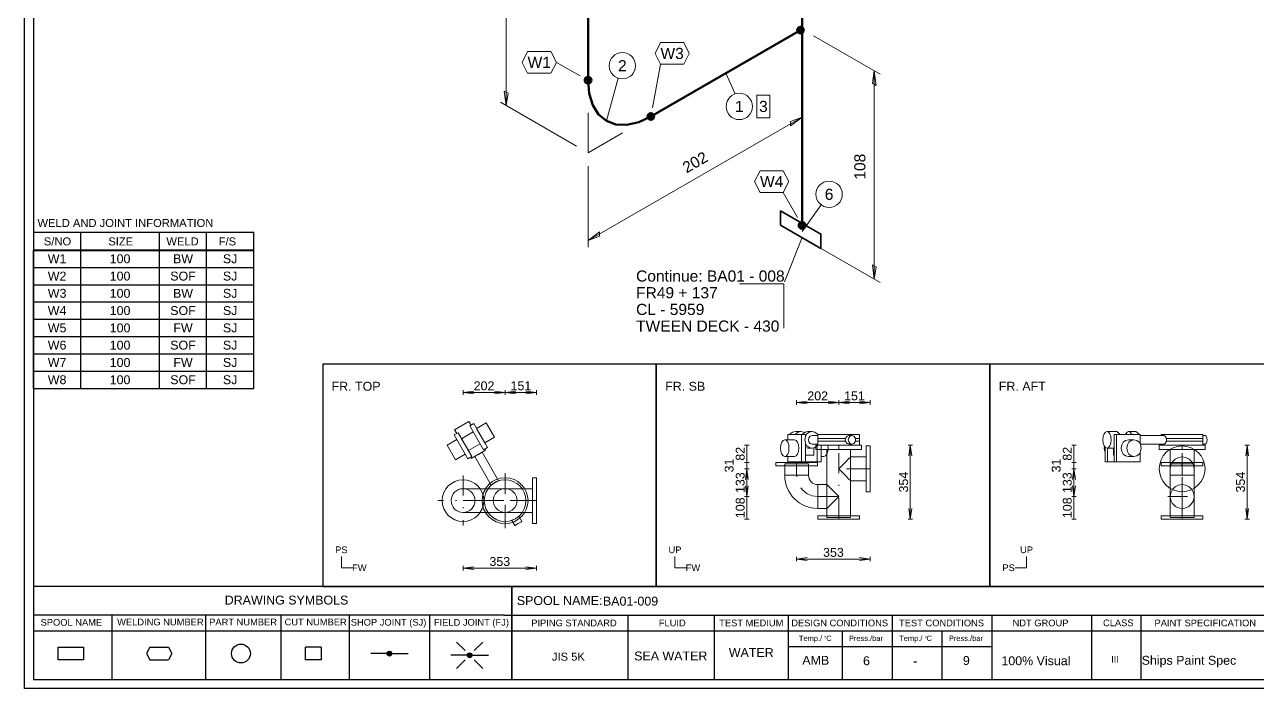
# Model space of a CAD drawing. Header units: millimetres. Extents: x 0 to 420, y 0 to 297.
# Drawn here: x 0 to 277.1, y 0 to 149.2 of the extents above; entities that cross this region are included whole.
import ezdxf
from ezdxf.enums import TextEntityAlignment as Align

# ---------------------------------------------------------------- set-up
doc = ezdxf.new("R2010")
doc.units = ezdxf.units.MM
doc.linetypes.add('DOTTED_DASHED5', pattern=[9.99996, 4.444427, -2.666656, 0.222221, -2.666656])
doc.linetypes.add('DOTTED_DASHED6', pattern=[10, 4.444444, -2.666667, 0.222222, -2.666667])
for name, color, linetype in [('FramesFromTables', 40, 'Continuous'), ('I_Coordinates', 11, 'Continuous'), ('I_CutNumbers', 10, 'Continuous'), ('I_Dimensions', 4, 'Continuous'), ('I_OtherComponents', 2, 'Continuous'), ('I_PartNumbers', 9, 'Continuous'), ('I_Pipes', 1, 'Continuous'), ('I_Tags', 8, 'Continuous'), ('SymbolsOnDrawingSheet', 1, 'Continuous'), ('TextFromTables', 2, 'Continuous'), ('TextFromTextBoxes', 2, 'Continuous')]:
    doc.layers.add(name, color=color, linetype=linetype)
doc.styles.add('Cadmatic Default Text', font='arial.ttf')

# ---------------------------------------------------------------- blocks, each defined once
blk = doc.blocks.new('BA01727710876_BOM_4')
at = {"layer": 'FramesFromTables', "linetype": 'ByBlock', "lineweight": -3}
for p, q in [((2, 98.5), (51.5, 98.5)), ((2, 67.43), (2, 98.5)), ((2, 67.43), (2, 98.5)), ((12.6, 67.43), (12.6, 98.5)), ((12.6, 67.43), (12.6, 98.5)), ((30.3, 67.43), (30.3, 98.5)), ((30.3, 67.43), (30.3, 98.5)), ((40.9, 67.43), (40.9, 98.5)), ((40.9, 67.43), (40.9, 98.5)), ((51.5, 67.43), (51.5, 98.5)), ((2, 94.62), (51.5, 94.62)), ((2, 90.73), (51.5, 90.73)), ((2, 86.85), (51.5, 86.85)), ((2, 82.96), (51.5, 82.96)), ((2, 79.08), (51.5, 79.08)), ((2, 75.19), (51.5, 75.19)), ((2, 71.31), (51.5, 71.31))]:
    blk.add_line(p, q, dxfattribs=at)
at = {"layer": 'FramesFromTables', "linetype": 'ByBlock', "lineweight": -3, "flags": 128}
blk.add_lwpolyline([(2, 67.43), (51.5, 67.43), (51.5, 98.5)], dxfattribs=at)
at = {"layer": 'TextFromTables', "linetype": 'ByBlock', "lineweight": 25, "style": 'Cadmatic Default Text'}
for s, p in [('W1', (7.3, 96.56)), ('100', (21.45, 96.56)), ('BW', (35.6, 96.56)), ('SJ', (46.2, 96.56)), ('W2', (7.3, 92.67)), ('100', (21.45, 92.67)), ('SOF', (35.6, 92.67)), ('SJ', (46.2, 92.67)), ('W3', (7.3, 88.79)), ('100', (21.45, 88.79)), ('BW', (35.6, 88.79)), ('SJ', (46.2, 88.79)), ('100', (21.45, 84.91)), ('SOF', (35.6, 84.91)), ('SJ', (46.2, 84.91)), ('W4', (7.3, 84.91)), ('W5', (7.3, 81.02)), ('100', (21.45, 81.02)), ('FW', (35.6, 81.02)), ('SJ', (46.2, 81.02)), ('W6', (7.3, 77.14)), ('100', (21.45, 77.14)), ('SOF', (35.6, 77.14)), ('SJ', (46.2, 77.14)), ('W7', (7.3, 73.25)), ('100', (21.45, 73.25)), ('FW', (35.6, 73.25)), ('SJ', (46.2, 73.25)), ('W8', (7.3, 69.37)), ('100', (21.45, 69.37)), ('SOF', (35.6, 69.37)), ('SJ', (46.2, 69.37))]:
    blk.add_text(s, height=2, dxfattribs=at).set_placement(p, align=Align.MIDDLE_CENTER)
at = {"layer": 'TextFromTextBoxes', "linetype": 'ByBlock', "lineweight": -3, "style": 'Cadmatic Default Text'}
blk.add_text('BA01-009', height=2, dxfattribs=at).set_placement((130, 19.6), align=Align.MIDDLE_LEFT)
for s, p in [('WATER', (163.35, 8.05)), ('SEA WATER', (145.25, 7.28)), ('AMB', (177.85, 6.3)), ('6', (189.25, 6.2)), ('-', (200.2, 6.15)), ('9', (211.7, 6.25)), ('100% Visual', (227.35, 6.2)), ('Ships Paint Spec', (261.75, 6.3))]:
    blk.add_text(s, height=2, dxfattribs=at).set_placement(p, align=Align.MIDDLE_CENTER)
blk = doc.blocks.new('SEDS_SPOOL_FORMAT_Gol_8')
at = {"layer": 'SymbolsOnDrawingSheet', "linetype": 'ByBlock', "lineweight": -3, "flags": 128}
for points in [[(0, 297), (420, 297), (420, 0), (0, 0), (0, 297)], [(2, 295.01), (2, 2)], [(2, 102.57), (51.49, 102.57)], [(12.6, 98.45), (12.6, 102.57)], [(30.28, 98.45), (30.28, 102.57)], [(40.88, 98.45), (40.88, 102.57)], [(51.49, 98.45), (51.49, 102.57)], [(2, 98.5), (51.5, 98.5)], [(2, 98.5), (51.5, 98.5)], [(51.49, 98.47), (2, 98.47)], [(2, 98.45), (51.49, 98.45)], [(2, 22.93), (107.74, 22.93)], [(107.74, 22.93), (292.02, 22.93)], [(109.52, 22.93), (109.52, 2)], [(109.52, 2), (109.52, 22.93)], [(107.74, 16.45), (2, 16.45)], [(19.62, 16.45), (19.62, 2)], [(40.69, 16.45), (40.69, 2)], [(57.56, 16.45), (57.56, 2)], [(72.95, 16.45), (72.95, 2)], [(91.02, 16.45), (91.02, 2)], [(107.74, 16.45), (292.02, 16.45)], [(135.58, 16.45), (135.58, 2)], [(155.03, 16.45), (155.03, 2)], [(171.67, 16.45), (171.67, 2)], [(195.02, 16.45), (195.02, 2)], [(217.4, 16.45), (217.4, 2)], [(239.85, 16.45), (239.85, 2)], [(250.91, 16.34), (250.91, 2)], [(2, 12.91), (292.02, 12.91)], [(183.82, 12.91), (183.82, 2)], [(206.21, 12.91), (206.21, 2)], [(13.2, 6.41), (7.55, 6.41), (7.55, 9.23), (13.2, 9.23)], [(13.2, 9.23), (13.2, 6.41)], [(28.12, 9.23), (27.42, 7.82)], [(28.12, 9.23), (32.36, 9.23)], [(32.36, 9.23), (33.07, 7.82)], [(66.68, 9.23), (66.68, 6.41), (63.15, 6.41), (63.15, 9.23)], [(66.68, 9.23), (63.15, 9.23)], [(81.49, 7.78), (82.04, 8.32)], [(81.51, 7.9), (81.93, 8.32)], [(81.52, 7.7), (82.14, 8.32)], [(99, 8.47), (97.06, 10.41)], [(101.09, 8.47), (103.03, 10.41)], [(171.67, 9.37), (217.4, 9.37)], [(171.67, 9.37), (217.4, 9.37)], [(27.42, 7.82), (28.12, 6.41)], [(28.12, 6.41), (32.36, 6.41)], [(33.07, 7.82), (32.36, 6.41)], [(81.48, 7.82), (77.79, 7.82)], [(81.55, 7.62), (82.22, 8.29)], [(81.56, 8.06), (81.76, 8.26)], [(81.57, 7.54), (82.28, 8.25)], [(81.62, 7.48), (82.34, 8.2)], [(81.68, 7.44), (82.4, 8.16)], [(81.74, 7.39), (82.45, 8.1)], [(81.8, 7.35), (82.48, 8.02)], [(81.88, 7.32), (82.5, 7.94)], [(81.98, 7.32), (82.53, 7.86)], [(82.09, 7.32), (82.52, 7.75)], [(82.24, 7.36), (82.47, 7.59)], [(82.54, 7.82), (86.24, 7.82)], [(99.51, 7.42), (95.82, 7.42)], [(99, 6.38), (97.06, 4.44)], [(99.53, 7.47), (99.99, 7.93)], [(99.53, 7.37), (100.1, 7.93)], [(99.56, 7.29), (100.2, 7.93)], [(99.58, 7.62), (99.88, 7.93)], [(99.58, 7.21), (100.27, 7.89)], [(99.61, 7.13), (100.33, 7.84)], [(99.67, 7.08), (100.39, 7.8)], [(99.73, 7.03), (100.45, 7.75)], [(99.79, 6.99), (100.49, 7.69)], [(99.85, 6.94), (100.52, 7.61)], [(99.94, 6.92), (100.54, 7.53)], [(100.04, 6.92), (100.57, 7.45)], [(100.15, 6.92), (100.54, 7.31)], [(100.38, 7.04), (100.49, 7.15)], [(100.57, 7.42), (104.27, 7.42)], [(101.09, 6.38), (103.03, 4.44)], [(2, 2), (418.01, 2)]]:
    blk.add_lwpolyline(points, dxfattribs=at)
at = {"layer": 'SymbolsOnDrawingSheet', "linetype": 'ByBlock', "lineweight": -3}
for centre, radius in [((48.63, 7.82), 2.12), ((82.01, 7.82), 0.53), ((100.04, 7.42), 0.53)]:
    blk.add_circle(centre, radius, dxfattribs=at)
at = {"layer": 'SymbolsOnDrawingSheet', "linetype": 'ByBlock', "lineweight": -3, "style": 'Cadmatic Default Text'}
for s, p in [('WELD AND JOINT INFORMATION', (2.89, 105.5)), ('S/NO', (4.31, 101.36)), ('SIZE', (18.81, 101.36)), ('WELD', (31.86, 101.36)), ('F/S', (43.63, 101.36))]:
    blk.add_text(s, height=1.8, dxfattribs=at).set_placement(p, align=Align.TOP_LEFT)
for s, height, p in [('DRAWING SYMBOLS', 2, (44.98, 18.84)), ('Temp./  C   ', 1.2, (174.06, 10.65)), ('0', 0.53, (179.71, 11.25)), ('Press./bar', 1.2, (185.31, 10.65)), ('Temp./  C   ', 1.2, (196.61, 10.65)), ('0', 0.53, (202.37, 11.25)), ('Press./bar', 1.2, (207.78, 10.65))]:
    blk.add_text(s, height=height, dxfattribs=at).set_placement(p)
for s, height, p in [('SPOOL NAME:', 2, (110.65, 19.73)), ('SPOOL NAME', 1.5, (3.58, 14.83)), ('WELDING NUMBER', 1.5, (20.79, 14.91)), ('PART NUMBER', 1.5, (41.48, 14.91)), ('CUT NUMBER', 1.5, (58.44, 14.91)), ('SHOP JOINT (SJ)', 1.5, (73.31, 14.85)), ('FIELD JOINT (FJ)', 1.5, (92, 14.83)), ('PIPING STANDARD', 1.5, (113.89, 14.7)), ('FLUID', 1.5, (142.57, 14.7)), ('TEST MEDIUM', 1.5, (156.14, 14.7)), ('DESIGN CONDITIONS', 1.5, (172.34, 14.7)), ('TEST CONDITIONS', 1.5, (196.58, 14.7)), ('NDT GROUP', 1.5, (222.09, 14.7)), ('CLASS', 1.5, (242.43, 14.72)), ('PAINT SPECIFICATION', 1.5, (254.01, 14.7)), ('JIS 5K', 1.8, (118.53, 7.12)), ('III', 1.5, (244.26, 6.51))]:
    blk.add_text(s, height=height, dxfattribs=at).set_placement(p, align=Align.MIDDLE_LEFT)
blk = doc.blocks.new('BA01727710876_PRT_2_3')
at = {"layer": 'I_Pipes', "linetype": 'ByBlock', "lineweight": 50}
blk.add_line((122.77, 80.76), (122.77, 222.21), dxfattribs=at)
blk = doc.blocks.new('BA01727710876_PRT_7_3')
at = {"layer": 'I_OtherComponents', "linetype": 'ByBlock', "lineweight": 35, "flags": 128}
blk.add_lwpolyline([(117.96, 84.03), (117.96, 80.82), (127.01, 75.59), (127.01, 78.8), (117.96, 84.03)], dxfattribs=at)
at = {"layer": 'I_OtherComponents', "linetype": 'ByBlock', "lineweight": 50}
for radius in [0.75, 0.375]:
    blk.add_circle((122.77, 80.76), radius, dxfattribs=at)
blk = doc.blocks.new('BA01727710876_PRT_43_3')
at = {"layer": 'I_Pipes', "linetype": 'ByBlock', "lineweight": 50}
blk.add_line((74.65, 113.41), (74.65, 152.64), dxfattribs=at)
blk = doc.blocks.new('BA01727710876_PRT_44_3')
at = {"layer": 'I_Pipes', "linetype": 'ByBlock', "lineweight": 0}
for q in [(74.65, 106.06), (82.43, 101.57)]:
    blk.add_line((74.65, 97.08), q, dxfattribs=at)
at = {"layer": 'I_Pipes', "linetype": 'ByBlock', "lineweight": 50, "flags": 128}
blk.add_lwpolyline([(88.79, 105.25), (86.04, 103.97), (83.38, 103.36), (80.94, 103.46), (78.8, 104.25), (77.04, 105.71), (75.73, 107.78), (74.92, 110.38), (74.65, 113.41)], dxfattribs=at)
at = {"layer": 'I_Pipes', "linetype": 'ByBlock', "lineweight": 50}
for centre, radius in [((74.65, 113.41), 0.75), ((74.65, 113.41), 0.375), ((88.79, 105.25), 0.75), ((88.79, 105.25), 0.375)]:
    blk.add_circle(centre, radius, dxfattribs=at)
blk = doc.blocks.new('BA01727710876_PRT_45_3')
at = {"layer": 'I_Pipes', "linetype": 'ByBlock', "lineweight": 50}
blk.add_line((88.79, 105.25), (122.41, 124.65), dxfattribs=at)
blk = doc.blocks.new('BA01727710876_DIM_3_3')
at = {"layer": 'I_Dimensions', "linetype": 'ByBlock', "lineweight": 0}
for p, q in [((122.77, 103.61), (122.77, 121.86)), ((74.65, 77.33), (122.77, 105.11)), ((74.65, 94.08), (74.65, 75.83))]:
    blk.add_line(p, q, dxfattribs=at)
at = {"layer": 'I_Dimensions', "linetype": 'ByBlock', "lineweight": 0, "flags": 128}
for points in [[(122.77, 105.11), (120.17, 103.11), (120.17, 104.11), (122.77, 105.11)], [(74.65, 77.33), (77.25, 78.33), (77.25, 79.33), (74.65, 77.33)]]:
    blk.add_lwpolyline(points, dxfattribs=at)
at = {"layer": 'I_Dimensions', "linetype": 'ByBlock', "lineweight": 0, "style": 'Cadmatic Default Text'}
blk.add_text('202', height=2.5, rotation=30, dxfattribs=at).set_placement((98.71, 94.97), align=Align.MIDDLE_CENTER)
blk = doc.blocks.new('BA01727710876_DIM_4_3')
at = {"layer": 'I_Dimensions', "linetype": 'ByBlock', "lineweight": 0}
for p, q in [((54.95, 166.74), (72.05, 156.87)), ((56.25, 107.71), (56.25, 165.99)), ((72.05, 98.58), (54.95, 108.46))]:
    blk.add_line(p, q, dxfattribs=at)
at = {"layer": 'I_Dimensions', "linetype": 'ByBlock', "lineweight": 0, "flags": 128}
for points in [[(56.25, 165.99), (56.68, 162.74), (55.82, 163.24), (56.25, 165.99)], [(56.25, 107.71), (56.68, 110.46), (55.82, 110.96), (56.25, 107.71)]]:
    blk.add_lwpolyline(points, dxfattribs=at)
at = {"layer": 'I_Dimensions', "linetype": 'ByBlock', "lineweight": 0, "style": 'Cadmatic Default Text'}
blk.add_text('164', height=2.5, rotation=90, dxfattribs=at).set_placement((53, 138.72), align=Align.MIDDLE_CENTER)
blk = doc.blocks.new('BA01727710876_DIM_5_3')
at = {"layer": 'I_Dimensions', "linetype": 'ByBlock', "lineweight": 0}
for p, q in [((140.3, 114.73), (125.36, 123.36)), ((139, 68.67), (139, 115.48)), ((125.36, 76.54), (140.3, 67.92))]:
    blk.add_line(p, q, dxfattribs=at)
at = {"layer": 'I_Dimensions', "linetype": 'ByBlock', "lineweight": 0, "flags": 128}
for points in [[(139, 115.48), (139.44, 112.23), (138.57, 112.73), (139, 115.48)], [(139, 68.67), (139.44, 71.42), (138.57, 71.92), (139, 68.67)]]:
    blk.add_lwpolyline(points, dxfattribs=at)
at = {"layer": 'I_Dimensions', "linetype": 'ByBlock', "lineweight": 0, "style": 'Cadmatic Default Text'}
blk.add_text('108', height=2.5, rotation=90, dxfattribs=at).set_placement((135.76, 93.95), align=Align.MIDDLE_CENTER)
blk = doc.blocks.new('BA01727710876_CRD_0_3')
at = {"layer": 'I_Coordinates', "linetype": 'ByBlock', "lineweight": 0}
blk.add_line((118.85, 68.06), (122.77, 78.04), dxfattribs=at)
at = {"layer": 'I_Coordinates', "linetype": 'ByBlock', "lineweight": 0, "flags": 128}
blk.add_lwpolyline([(118.68, 57.63), (118.68, 67.63), (108.68, 67.63)], dxfattribs=at)
at = {"layer": 'I_Coordinates', "linetype": 'ByBlock', "lineweight": 0, "style": 'Cadmatic Default Text'}
for s, p in [('Continue: BA01 - 008', (85.46, 70.63)), ('FR49 + 137', (85.46, 66.88)), ('CL - 5959', (85.46, 63.13)), ('TWEEN DECK - 430', (85.46, 59.38))]:
    blk.add_text(s, height=2.5, dxfattribs=at).set_placement(p, align=Align.TOP_LEFT)
blk = doc.blocks.new('BA01727710876_PTN_1_3')
at = {"layer": 'I_PartNumbers', "linetype": 'ByBlock', "lineweight": 0}
blk.add_line((81.45, 113.83), (78.8, 104.25), dxfattribs=at)
blk.add_circle((82.37, 116.66), 2.97, dxfattribs=at)
at = {"layer": 'I_PartNumbers', "linetype": 'ByBlock', "lineweight": 0, "style": 'Cadmatic Default Text'}
blk.add_text('2', height=2.5, dxfattribs=at).set_placement((82.37, 116.66), align=Align.MIDDLE_CENTER)
blk = doc.blocks.new('BA01727710876_PTN_2_3')
at = {"layer": 'I_PartNumbers', "linetype": 'ByBlock', "lineweight": 0}
blk.add_line((107.74, 110.33), (105.6, 114.95), dxfattribs=at)
blk.add_circle((108.66, 107.5), 2.97, dxfattribs=at)
at = {"layer": 'I_PartNumbers', "linetype": 'ByBlock', "lineweight": 0, "style": 'Cadmatic Default Text'}
blk.add_text('1', height=2.5, dxfattribs=at).set_placement((108.66, 107.5), align=Align.MIDDLE_CENTER)
blk = doc.blocks.new('BA01727710876_PTN_3_3')
at = {"layer": 'I_PartNumbers', "linetype": 'ByBlock', "lineweight": 0}
blk.add_line((127.1, 85.35), (122.77, 79.4), dxfattribs=at)
blk.add_circle((128.85, 87.75), 2.97, dxfattribs=at)
at = {"layer": 'I_PartNumbers', "linetype": 'ByBlock', "lineweight": 0, "style": 'Cadmatic Default Text'}
blk.add_text('6', height=2.5, dxfattribs=at).set_placement((128.85, 87.75), align=Align.MIDDLE_CENTER)
blk = doc.blocks.new('BA01727710876_CUT_12_3')
at = {"layer": 'I_CutNumbers', "linetype": 'ByBlock', "lineweight": 0, "flags": 128}
blk.add_lwpolyline([(115.54, 104.95), (115.54, 110.05), (112.6, 110.05), (112.6, 104.95), (115.54, 104.95)], dxfattribs=at)
at = {"layer": 'I_CutNumbers', "linetype": 'ByBlock', "lineweight": 0, "style": 'Cadmatic Default Text'}
blk.add_text('3', height=2.5, dxfattribs=at).set_placement((114.07, 107.5), align=Align.MIDDLE_CENTER)
blk = doc.blocks.new('Pi_Weld_3')
at = {"layer": 'I_Tags', "linetype": 'ByBlock', "lineweight": 0, "flags": 128}
for points in [[(-2.62, 2.45), (-3.84, 0)], [(-3.84, 0), (-2.62, -2.45)], [(2.62, 2.45), (-2.62, 2.45)], [(3.84, 0), (2.62, 2.45)], [(2.62, -2.45), (3.84, 0)], [(3.84, 0), (9.21, -3.01)], [(-2.62, -2.45), (2.62, -2.45)]]:
    blk.add_lwpolyline(points, dxfattribs=at)
at = {"layer": 'I_Tags', "linetype": 'ByBlock', "lineweight": 0, "style": 'Cadmatic Default Text'}
blk.add_text('W1', height=2.5, dxfattribs=at).set_placement((0, 0), align=Align.MIDDLE_CENTER)
blk = doc.blocks.new('Pi_Weld_4')
at = {"layer": 'I_Tags', "linetype": 'ByBlock', "lineweight": 0, "flags": 128}
for points in [[(-2.62, 2.45), (-3.84, 0)], [(-3.84, 0), (-2.62, -2.45)], [(2.62, 2.45), (-2.62, 2.45)], [(3.84, 0), (2.62, 2.45)], [(2.62, -2.45), (3.84, 0)], [(-2.62, -2.45), (-4.4, -12.21)], [(-2.62, -2.45), (2.62, -2.45)]]:
    blk.add_lwpolyline(points, dxfattribs=at)
at = {"layer": 'I_Tags', "linetype": 'ByBlock', "lineweight": 0, "style": 'Cadmatic Default Text'}
blk.add_text('W3', height=2.5, dxfattribs=at).set_placement((0, 0), align=Align.MIDDLE_CENTER)
blk = doc.blocks.new('Pi_Weld_5')
at = {"layer": 'I_Tags', "linetype": 'ByBlock', "lineweight": 0, "flags": 128}
for points in [[(-2.62, 2.45), (-3.84, 0)], [(-3.84, 0), (-2.62, -2.45)], [(2.62, 2.45), (-2.62, 2.45)], [(3.84, 0), (2.62, 2.45)], [(2.62, -2.45), (3.84, 0)], [(-2.62, -2.45), (2.62, -2.45)], [(2.62, -2.45), (5.84, -8.11)]]:
    blk.add_lwpolyline(points, dxfattribs=at)
at = {"layer": 'I_Tags', "linetype": 'ByBlock', "lineweight": 0, "style": 'Cadmatic Default Text'}
blk.add_text('W4', height=2.5, dxfattribs=at).set_placement((0, 0), align=Align.MIDDLE_CENTER)

msp = doc.modelspace()

# ---------------------------------------------------------------- linework, layer by layer
at = {"linetype": 'ByBlock', "lineweight": 13, "flags": 128}
for points in [[(98.55, 66.01), (98.55, 67.01)], [(98.55, 66.51), (100.95, 66.19), (98.55, 66.51), (100.95, 66.82), (98.55, 66.51)], [(108.01, 66.51), (105.61, 66.82), (108.01, 66.51), (105.61, 66.19), (108.01, 66.51)], [(108.01, 66.01), (108.01, 67.01)], [(108.01, 66.51), (110.41, 66.19), (108.01, 66.51), (110.41, 66.82), (108.01, 66.51)], [(115.1, 66.51), (112.7, 66.82), (115.1, 66.51), (112.7, 66.19), (115.1, 66.51)], [(115.1, 66.01), (115.1, 67.01)], [(98.55, 66.51), (108.01, 66.51)], [(108.01, 66.51), (115.1, 66.51)], [(173.55, 63.74), (173.55, 64.74)], [(173.55, 64.24), (175.95, 63.92), (173.55, 64.24), (175.95, 64.55), (173.55, 64.24)], [(173.55, 64.24), (183.01, 64.24)], [(183.01, 64.24), (180.61, 64.55), (183.01, 64.24), (180.61, 63.92), (183.01, 64.24)], [(183.01, 63.74), (183.01, 64.74)], [(183.01, 64.24), (185.41, 63.92), (183.01, 64.24), (185.41, 64.55), (183.01, 64.24)], [(183.01, 64.24), (190.1, 64.24)], [(190.1, 64.24), (187.7, 64.55), (190.1, 64.24), (187.7, 63.92), (190.1, 64.24)], [(190.1, 63.74), (190.1, 64.74)], [(162.86, 54.64), (161.86, 54.64)], [(162.36, 50.8), (162.36, 54.64)], [(198.6, 54.64), (199.6, 54.64)], [(199.1, 54.64), (198.79, 52.24), (199.1, 54.64), (199.42, 52.24), (199.1, 54.64)], [(199.1, 38.06), (199.1, 54.64)], [(236.39, 54.64), (235.39, 54.64)], [(235.89, 50.8), (235.89, 54.64)], [(274.33, 54.64), (275.33, 54.64)], [(274.83, 54.64), (274.51, 52.24), (274.83, 54.64), (275.14, 52.24), (274.83, 54.64)], [(274.83, 38.06), (274.83, 54.64)], [(162.86, 50.8), (161.86, 50.8)], [(162.36, 49.35), (162.36, 50.8)], [(236.39, 50.8), (235.39, 50.8)], [(235.89, 49.35), (235.89, 50.8)], [(162.86, 49.35), (161.86, 49.35)], [(162.36, 49.35), (162.05, 46.95), (162.36, 49.35), (162.68, 46.95), (162.36, 49.35)], [(162.36, 43.12), (162.36, 49.35)], [(236.39, 49.35), (235.39, 49.35)], [(235.89, 49.35), (235.58, 46.95), (235.89, 49.35), (236.21, 46.95), (235.89, 49.35)], [(235.89, 43.12), (235.89, 49.35)], [(162.36, 43.12), (162.68, 45.51), (162.36, 43.12), (162.05, 45.51), (162.36, 43.12)], [(235.89, 43.12), (236.21, 45.51), (235.89, 43.12), (235.58, 45.51), (235.89, 43.12)], [(162.86, 43.12), (161.86, 43.12)], [(162.36, 38.06), (162.36, 43.12)], [(236.39, 43.12), (235.39, 43.12)], [(235.89, 38.06), (235.89, 43.12)], [(199.1, 38.06), (199.42, 40.46), (199.1, 38.06), (198.79, 40.46), (199.1, 38.06)], [(274.83, 38.06), (275.14, 40.46), (274.83, 38.06), (274.51, 40.46), (274.83, 38.06)], [(162.86, 38.06), (161.86, 38.06)], [(198.6, 38.06), (199.6, 38.06)], [(236.39, 38.06), (235.39, 38.06)], [(274.33, 38.06), (275.33, 38.06)], [(173.55, 29.56), (173.55, 28.56)], [(173.55, 29.06), (175.95, 28.75), (173.55, 29.06), (175.95, 29.38), (173.55, 29.06)], [(173.55, 29.06), (190.1, 29.06)], [(190.1, 29.06), (187.7, 29.38), (190.1, 29.06), (187.7, 28.75), (190.1, 29.06)], [(190.1, 29.56), (190.1, 28.56)], [(98.55, 27.51), (98.55, 26.51)], [(98.55, 27.01), (100.95, 26.69), (98.55, 27.01), (100.95, 27.32), (98.55, 27.01)], [(98.55, 27.01), (115.1, 27.01)], [(115.1, 27.01), (112.7, 27.32), (115.1, 27.01), (112.7, 26.69), (115.1, 27.01)], [(115.1, 27.51), (115.1, 26.51)]]:
    msp.add_lwpolyline(points, dxfattribs=at)
at = {"linetype": 'DOTTED_DASHED6', "lineweight": 13, "flags": 128}
for points in [[(183.01, 54.64), (183.01, 53.71)], [(183.01, 38.39), (183.01, 53.71)], [(260.21, 54.64), (260.21, 53.71)], [(260.21, 38.39), (260.21, 53.71)], [(173.55, 50.8), (173.55, 50.05)], [(173.55, 47.88), (173.55, 50.47)], [(260.21, 50.8), (260.21, 50.05)], [(260.21, 47.88), (260.21, 50.47)], [(98.55, 47.81), (98.55, 36.57)], [(108.01, 48.38), (108.01, 36.01)], [(108.01, 36.57), (108.01, 47.81)], [(189.17, 49.35), (183.01, 49.35)], [(190.1, 49.35), (189.17, 49.35)], [(260.21, 43.12), (260.21, 47.88)], [(104.17, 42.19), (92.92, 42.19)], [(98.55, 42.19), (103.31, 42.19)], [(114.19, 42.19), (101.82, 42.19)], [(113.63, 42.19), (102.39, 42.19)], [(103.31, 42.19), (108.01, 42.19)], [(114.17, 42.19), (108.01, 42.19)], [(115.1, 42.19), (114.17, 42.19)], [(178.31, 43.12), (183.01, 43.12)], [(257, 43.12), (263.42, 43.12)], [(260.21, 43.12), (260.21, 40.44)]]:
    msp.add_lwpolyline(points, dxfattribs=at)
at = {"linetype": 'DOTTED_DASHED5', "lineweight": 13, "flags": 128}
for points in [[(178.31, 43.12), (177.07, 43.28), (175.93, 43.75), (174.94, 44.51), (174.18, 45.5), (173.71, 46.64), (173.55, 47.88)], [(183.01, 38.06), (183.01, 38.81)], [(260.21, 38.06), (260.21, 38.81)]]:
    msp.add_lwpolyline(points, dxfattribs=at)
at = {"layer": 'I_Pipes', "linetype": 'ByBlock', "lineweight": 50}
for radius in [0.75, 0.375]:
    msp.add_circle((174.41, 147.95), radius, dxfattribs=at)
at = {"layer": 'SymbolsOnDrawingSheet', "linetype": 'ByBlock', "lineweight": 25, "flags": 128}
for points in [[(67, 22.9), (142, 22.9), (142, 72.9), (67, 72.9), (67, 22.9)], [(142, 22.9), (217, 22.9), (217, 72.9), (142, 72.9), (142, 22.9)], [(217, 22.9), (292, 22.9), (292, 72.9), (217, 72.9), (217, 22.9)]]:
    msp.add_lwpolyline(points, dxfattribs=at)
at = {"layer": 'SymbolsOnDrawingSheet', "linetype": 'ByBlock', "lineweight": 18, "flags": 128}
for points in [[(96.64, 58.13), (99.89, 60.01)], [(99.89, 60.01), (100.37, 59.16)], [(100.95, 59.5), (100.07, 58.99)], [(100.07, 58.99), (103.16, 53.63), (104.04, 54.14)], [(100.95, 59.5), (104.04, 54.14), (100.95, 59.5)], [(105.64, 56.47), (103.43, 55.2), (101.56, 58.44), (103.76, 59.71), (105.64, 56.47)], [(94.96, 54.63), (97.16, 55.9)], [(100.52, 52.11), (97.43, 57.46), (96.55, 56.95)], [(99.64, 51.6), (96.55, 56.95)], [(97.13, 57.29), (96.64, 58.13)], [(100.84, 57.65), (98.2, 56.12)], [(100.84, 57.65), (98.2, 56.12)], [(99.75, 53.45), (98.2, 56.12)], [(170.89, 55.86), (171.25, 55.72), (171.56, 55.31), (171.76, 54.7), (171.83, 53.99), (171.76, 53.27), (171.56, 52.66), (171.25, 52.26), (170.89, 52.11), (170.54, 52.26), (170.23, 52.66), (170.03, 53.27), (169.96, 53.99), (170.03, 54.7), (170.23, 55.31), (170.54, 55.72), (170.89, 55.86)], [(173.09, 55.86), (170.89, 55.86)], [(174.64, 57.08), (171.55, 57.08)], [(171.55, 57.08), (171.55, 55.86)], [(172.12, 57.19), (172.06, 57.08)], [(173.27, 57.74), (172.64, 57.59), (172.12, 57.19)], [(173.09, 55.86), (173.45, 55.72), (173.75, 55.31), (173.96, 54.7), (174.03, 53.99), (173.96, 53.27), (173.75, 52.66), (173.45, 52.26), (173.09, 52.11)], [(173.27, 57.74), (174.52, 57.74)], [(173.38, 57.19), (173.31, 57.08)], [(174.52, 57.74), (173.9, 57.59), (173.38, 57.19)], [(175.15, 57.59), (174.52, 57.74)], [(174.64, 50.9), (174.64, 57.08), (175.52, 57.08)], [(174.86, 57.08), (174.92, 57.19)], [(174.92, 57.19), (175.45, 57.59), (176.07, 57.74)], [(175.3, 57.47), (175.15, 57.59)], [(177.01, 53.99), (176.38, 54.13), (175.86, 54.54), (175.51, 55.14), (175.38, 55.86), (175.51, 56.58), (175.86, 57.19), (176.38, 57.59), (177.01, 57.74), (177.63, 57.59), (178.15, 57.19)], [(175.52, 57.08), (175.52, 56.6)], [(177.01, 57.74), (176.07, 57.74)], [(176.31, 56.33), (176.2, 55.86)], [(176.2, 55.86), (176.31, 55.39)], [(176.6, 56.67), (176.31, 56.33)], [(177.01, 56.8), (176.6, 56.67)], [(178.32, 56.8), (177.01, 56.8)], [(178.15, 57.19), (178.32, 56.89)], [(178.32, 57.08), (178.22, 57.08)], [(178.32, 54.64), (178.32, 57.08), (187.69, 57.08), (187.69, 54.64), (178.32, 54.64)], [(178.32, 55.56), (178.32, 56.17)], [(178.32, 56.17), (184.57, 56.17)], [(184.57, 55.56), (178.32, 55.56)], [(184.49, 55.86), (184.61, 56.33)], [(184.61, 55.39), (184.49, 55.86)], [(184.61, 56.33), (184.93, 56.67)], [(184.93, 56.67), (185.35, 56.8), (185.98, 56.8)], [(185.98, 56.8), (185.57, 56.67), (185.28, 56.33), (185.17, 55.86), (185.28, 55.39), (185.57, 55.05), (185.98, 54.92), (186.39, 55.05), (186.68, 55.39), (186.79, 55.86), (186.68, 56.33), (186.39, 56.67), (185.98, 56.8)], [(186.72, 56.17), (187.69, 56.17)], [(187.69, 55.56), (186.72, 55.56)], [(187.69, 56.17), (187.69, 55.56)], [(243.33, 57.74), (243.69, 57.59), (243.99, 57.19), (244.2, 56.58), (244.27, 55.86), (244.2, 55.14), (243.99, 54.54), (243.69, 54.13), (243.33, 53.99), (242.97, 54.13), (242.67, 54.54), (242.46, 55.14), (242.39, 55.86), (242.46, 56.58), (242.67, 57.19), (242.97, 57.59), (243.33, 57.74)], [(245.51, 57.74), (243.33, 57.74)], [(245.45, 50.9), (245.45, 57.08), (244.94, 57.08), (244.94, 50.9), (245.45, 50.9)], [(250.8, 57.08), (245.45, 57.08)], [(245.51, 57.74), (246.17, 57.19)], [(246.17, 57.19), (246.21, 57.08)], [(248.13, 52.11), (247.5, 52.26), (246.98, 52.66), (246.63, 53.27), (246.5, 53.99), (246.63, 54.7), (246.98, 55.31), (247.5, 55.72), (248.13, 55.86)], [(247.53, 57.19), (247.49, 57.08)], [(248.85, 57.19), (248.55, 57.59), (248.19, 57.74), (247.83, 57.59), (247.53, 57.19)], [(249.39, 52.11), (248.77, 52.26), (248.25, 52.66), (247.9, 53.27), (247.77, 53.99), (247.9, 54.7), (248.25, 55.31), (248.77, 55.72), (249.39, 55.86), (250.01, 55.72), (250.54, 55.31), (250.89, 54.7), (251.02, 53.99), (250.89, 53.27), (250.54, 52.66), (250.01, 52.26), (249.39, 52.11)], [(249.39, 55.86), (248.13, 55.86)], [(248.19, 57.74), (249.81, 57.74)], [(248.89, 57.08), (248.85, 57.19)], [(250.47, 57.19), (249.81, 57.74)], [(250.51, 57.08), (250.47, 57.19)], [(250.8, 54.86), (250.8, 57.08)], [(250.8, 56.8), (256.15, 56.8)], [(255.52, 57.08), (264.89, 57.08), (264.89, 54.64), (255.52, 54.64)], [(255.52, 56.8), (255.52, 57.08)], [(256.15, 56.8), (256.41, 56.67)], [(256.41, 56.67), (256.62, 56.33)], [(256.62, 56.33), (256.7, 55.86)], [(256.7, 55.86), (256.62, 55.39)], [(256.65, 56.17), (264.89, 56.17)], [(264.89, 55.56), (256.65, 55.56)], [(265.36, 56.8), (264.89, 56.8)], [(264.89, 56.17), (264.89, 55.56)], [(265.59, 56.67), (265.36, 56.8)], [(265.76, 56.33), (265.59, 56.67)], [(265.83, 55.86), (265.76, 56.33)], [(265.76, 55.39), (265.83, 55.86)], [(99.03, 52.65), (96.83, 51.38), (94.96, 54.63)], [(99.75, 53.45), (102.39, 54.97)], [(103.63, 53.52), (100.38, 51.65)], [(102.42, 52.82), (102.01, 52.58)], [(102.71, 52.99), (102.42, 52.82)], [(106.4, 46.59), (106.52, 46.63), (102.82, 53.05), (102.71, 52.99)], [(103.47, 53.81), (103.63, 53.52)], [(175.52, 55.12), (175.52, 50.9)], [(176.07, 53.99), (175.52, 54.11)], [(177.39, 54.08), (177.39, 52.44), (175.52, 52.44)], [(176.07, 53.99), (177.01, 53.99)], [(176.31, 55.39), (176.6, 55.05)], [(176.6, 55.05), (177.01, 54.92)], [(177.01, 54.92), (178.32, 54.92)], [(178.15, 54.54), (177.63, 54.13), (177.01, 53.99)], [(188.16, 54.64), (188.16, 53.71), (177.85, 53.71), (177.85, 54.64), (188.16, 54.64)], [(178.32, 54.83), (178.15, 54.54)], [(178.16, 54.55), (178.16, 50.9)], [(179.04, 50.9), (179.04, 54.64)], [(179.7, 52.11), (180.05, 52.26), (180.36, 52.66), (180.56, 53.27), (180.63, 53.99)], [(180.33, 38.39), (180.33, 53.71), (185.69, 53.71), (185.69, 38.39), (180.33, 38.39)], [(180.63, 53.99), (180.57, 54.64)], [(184.93, 55.05), (184.61, 55.39)], [(185.98, 54.92), (185.35, 54.92), (184.93, 55.05)], [(190.1, 44.19), (189.17, 44.19), (189.17, 54.5), (190.1, 54.5), (190.1, 44.19)], [(242.76, 54.41), (242.69, 53.99)], [(242.69, 53.99), (242.81, 53.27)], [(242.81, 53.27), (242.9, 53.11)], [(242.9, 50.9), (242.9, 54.22)], [(243.33, 53.99), (244.94, 53.99)], [(243.41, 53.99), (243.41, 50.9)], [(244.75, 53.99), (244.75, 52.44), (244.94, 52.44)], [(256.15, 54.92), (250.8, 54.92)], [(250.8, 50.9), (250.8, 53.11)], [(265.36, 54.64), (265.36, 53.71), (255.06, 53.71), (255.06, 54.64), (265.36, 54.64)], [(255.52, 54.64), (255.52, 54.92)], [(256.41, 55.05), (256.15, 54.92)], [(256.62, 55.39), (256.41, 55.05)], [(257.53, 38.39), (257.53, 53.71), (262.89, 53.71), (262.89, 38.39), (257.53, 38.39)], [(264.89, 54.92), (265.36, 54.92)], [(265.36, 54.92), (265.59, 55.05)], [(265.59, 55.05), (265.76, 55.39)], [(99.64, 51.6), (100.52, 52.11)], [(100.38, 51.65), (100.22, 51.93)], [(101.31, 52.18), (101.2, 52.11), (104.9, 45.7)], [(101.6, 52.35), (101.31, 52.18)], [(102.01, 52.58), (101.6, 52.35)], [(178.23, 50.8), (178.23, 50.05), (168.86, 50.05), (168.86, 50.8), (178.23, 50.8)], [(170.87, 47.88), (170.87, 50.47), (176.22, 50.47), (176.22, 47.88), (170.87, 47.88)], [(170.89, 52.11), (173.09, 52.11)], [(171.55, 52.11), (171.55, 50.9)], [(171.55, 50.9), (174.64, 50.9)], [(171.55, 50.9), (172.43, 50.9), (175.52, 50.9)], [(175.52, 50.9), (174.64, 50.9)], [(175.07, 50.9), (178.16, 50.9)], [(175.07, 50.9), (175.95, 50.9), (179.04, 50.9)], [(175.52, 52.44), (175.84, 52.44)], [(175.84, 52.44), (177.39, 52.44)], [(178.16, 50.9), (179.04, 50.9)], [(179.7, 52.11), (179.04, 52.11)], [(183.84, 50.18), (183.01, 49.35)], [(184.58, 50.92), (183.84, 50.18)], [(185.17, 51.51), (184.58, 50.92)], [(185.55, 51.9), (185.17, 51.51)], [(189.16, 52.03), (185.69, 52.03), (185.55, 51.9)], [(243.41, 50.9), (242.9, 50.9)], [(242.9, 50.9), (248.26, 50.9), (248.77, 50.9)], [(243.41, 50.9), (248.77, 50.9)], [(244.75, 52.44), (244.94, 52.44)], [(244.94, 50.9), (250.29, 50.9)], [(245.45, 50.9), (250.8, 50.9)], [(248.13, 52.11), (249.39, 52.11)], [(250.29, 50.9), (250.8, 50.9)], [(255.52, 50.8), (255.52, 50.05)], [(255.52, 50.8), (256.15, 50.8)], [(255.52, 50.05), (255.68, 50.05), (256.15, 50.05), (256.9, 50.05), (257.87, 50.05), (259, 50.05), (260.21, 50.05), (261.42, 50.05), (262.55, 50.05), (263.52, 50.05), (264.27, 50.05), (264.73, 50.05), (264.89, 50.05), (264.73, 50.05), (264.27, 50.05), (263.52, 50.05), (262.55, 50.05), (261.42, 50.05), (260.23, 50.05), (260.18, 50.05), (259, 50.05), (257.87, 50.05), (256.9, 50.05), (256.15, 50.05), (255.68, 50.05), (255.52, 50.05)], [(256.15, 50.8), (256.9, 50.8), (257.87, 50.8), (259, 50.8), (260.18, 50.8), (260.23, 50.8), (261.42, 50.8), (262.55, 50.8), (263.52, 50.8), (264.27, 50.8), (264.73, 50.8), (264.89, 50.8)], [(257.53, 47.88), (257.53, 50.47), (262.89, 50.47), (262.89, 47.88), (257.53, 47.88)], [(257.66, 50.18), (257.53, 49.35), (257.66, 50.18)], [(258.04, 50.92), (257.66, 50.18), (258.04, 50.92)], [(258.64, 51.51), (258.04, 50.92), (258.64, 51.51)], [(259.38, 51.9), (258.64, 51.51), (259.38, 51.9)], [(260.21, 52.03), (259.38, 51.9), (260.21, 52.03)], [(260.18, 50.05), (260.18, 50.8)], [(261.04, 51.9), (260.21, 52.03), (261.04, 51.9)], [(260.23, 50.8), (260.23, 50.05)], [(261.78, 51.51), (261.04, 51.9), (261.78, 51.51)], [(262.38, 50.92), (261.78, 51.51), (262.38, 50.92)], [(262.76, 50.18), (262.38, 50.92), (262.76, 50.18)], [(262.89, 49.35), (262.76, 50.18), (262.89, 49.35)], [(264.89, 50.05), (264.89, 50.8)], [(115.1, 37.04), (114.17, 37.04), (114.17, 47.34), (115.1, 47.34), (115.1, 37.04)], [(170.87, 47.88), (176.22, 47.88)], [(183.01, 49.35), (183.84, 48.52)], [(183.84, 48.52), (184.58, 47.77)], [(184.58, 47.77), (185.17, 47.18)], [(185.17, 47.18), (185.55, 46.8)], [(262.89, 47.88), (262.76, 47.88), (262.38, 47.88), (261.78, 47.88), (261.04, 47.88), (260.21, 47.88), (259.38, 47.88), (258.64, 47.88), (258.04, 47.88), (257.66, 47.88), (257.53, 47.88)], [(257.53, 47.88), (257.53, 46.64)], [(262.89, 46.64), (262.89, 47.88)], [(98.55, 44.87), (98.71, 44.87)], [(98.71, 44.87), (99.18, 44.87)], [(99.18, 44.87), (99.94, 44.87)], [(99.94, 44.87), (100.93, 44.87)], [(100.93, 44.87), (102.07, 44.87)], [(102.07, 44.87), (103.31, 44.87)], [(107.18, 44.74), (108.01, 44.87), (103.31, 44.87)], [(104.9, 45.7), (105, 45.78)], [(105, 45.78), (105.27, 45.99)], [(105.27, 45.99), (105.67, 46.25)], [(105.67, 46.25), (106.08, 46.46)], [(105.84, 43.76), (106.43, 44.36)], [(106.08, 46.46), (106.4, 46.59)], [(106.43, 44.36), (107.18, 44.74)], [(114.16, 44.87), (108.01, 44.87), (108.84, 44.74)], [(108.84, 44.74), (109.58, 44.36)], [(109.58, 44.36), (110.17, 43.76)], [(180.46, 45.66), (180.33, 45.79), (178.31, 45.79)], [(178.31, 45.79), (178.31, 40.44)], [(180.84, 45.28), (180.46, 45.66)], [(181.43, 44.69), (180.84, 45.28)], [(182.18, 43.94), (181.43, 44.69)], [(185.55, 46.8), (185.69, 46.67), (189.16, 46.67)], [(257.53, 46.64), (257.53, 45.5)], [(257.53, 45.5), (257.53, 44.51)], [(257.53, 44.51), (257.53, 43.75)], [(258.04, 44.69), (257.66, 43.94)], [(258.64, 45.28), (258.04, 44.69)], [(259.38, 45.66), (258.64, 45.28)], [(260.21, 45.79), (259.38, 45.66)], [(261.04, 45.66), (260.21, 45.79)], [(261.78, 45.28), (261.04, 45.66)], [(262.38, 44.69), (261.78, 45.28)], [(262.76, 43.94), (262.38, 44.69)], [(262.89, 45.5), (262.89, 46.64)], [(262.89, 44.51), (262.89, 45.5)], [(262.89, 43.75), (262.89, 44.51)], [(105.33, 42.19), (105.46, 43.02)], [(105.46, 41.36), (105.33, 42.19)], [(105.46, 43.02), (105.84, 43.76)], [(110.17, 43.76), (110.56, 43.02)], [(110.56, 43.02), (110.69, 42.19)], [(110.69, 42.19), (110.56, 41.36)], [(181.43, 41.54), (182.18, 42.29)], [(183.01, 43.12), (182.18, 43.94)], [(182.18, 42.29), (183.01, 43.12)], [(257.66, 43.94), (257.53, 43.12)], [(257.53, 43.75), (257.53, 43.28)], [(257.53, 43.28), (257.53, 43.12)], [(262.89, 43.12), (262.76, 43.94)], [(262.89, 43.28), (262.89, 43.75)], [(262.89, 43.12), (262.89, 43.28)], [(98.71, 39.51), (98.55, 39.51)], [(99.18, 39.51), (98.71, 39.51)], [(99.94, 39.51), (99.18, 39.51)], [(100.93, 39.51), (99.94, 39.51)], [(102.07, 39.51), (100.93, 39.51)], [(103.31, 39.51), (102.07, 39.51)], [(103.31, 39.51), (108.01, 39.51), (107.18, 39.64)], [(105.84, 40.62), (105.46, 41.36)], [(106.43, 40.02), (105.84, 40.62)], [(107.18, 39.64), (106.43, 40.02)], [(108.84, 39.64), (108.01, 39.51), (114.16, 39.51)], [(109.58, 40.02), (108.84, 39.64)], [(110.17, 40.62), (109.58, 40.02)], [(110.56, 41.36), (110.17, 40.62)], [(178.31, 40.44), (180.33, 40.44), (180.46, 40.57)], [(178.32, 38.06), (178.32, 38.81), (187.69, 38.81), (187.69, 38.06), (178.32, 38.06)], [(180.46, 40.57), (180.84, 40.95)], [(180.84, 40.95), (181.43, 41.54)], [(255.52, 38.06), (255.52, 38.81), (264.89, 38.81), (264.89, 38.06), (255.52, 38.06)], [(109.61, 37.79), (109.49, 37.75), (110.17, 36.57), (110.28, 36.64)], [(109.93, 37.92), (109.61, 37.79)], [(110.35, 38.13), (109.93, 37.92)], [(110.28, 36.64), (110.57, 36.81)], [(110.75, 38.39), (110.35, 38.13)], [(110.57, 36.81), (110.98, 37.04)], [(111.02, 38.6), (110.75, 38.39)], [(110.98, 37.04), (111.39, 37.28)], [(111.11, 38.68), (111.02, 38.6)], [(111.68, 37.45), (111.79, 37.51), (111.11, 38.68)], [(111.39, 37.28), (111.68, 37.45)], [(71.2, 27.1), (71.2, 29.67)], [(146.2, 27.1), (146.2, 29.67)], [(225.24, 27.1), (225.24, 29.67)], [(71.2, 27.1), (73.78, 27.1)], [(146.2, 27.1), (148.77, 27.1)], [(225.24, 27.1), (222.66, 27.1)]]:
    msp.add_lwpolyline(points, dxfattribs=at)
at = {"layer": 'SymbolsOnDrawingSheet', "linetype": 'ByBlock', "lineweight": 18}
for centre, radius in [((260.21, 49.35), 5.15), ((108.01, 42.19), 5.15), ((98.55, 42.19), 4.69), ((98.55, 42.19), 2.68), ((108.01, 42.19), 4.68), ((108.01, 42.19), 4.68)]:
    msp.add_circle(centre, radius, dxfattribs=at)
for centre, radius, start, end in [((178.31, 47.88), 7.44, 180, 270), ((178.31, 47.88), 2.08, 180, 270), ((98.55, 42.19), 2.68, 90, 270), ((108.01, 42.19), 4.69, 119.9925, 135.0017), ((260.21, 43.12), 2.68, 180, 0), ((260.21, 43.12), 2.68, 180, 0), ((108.01, 42.19), 4.68, 210.002, 240.0057)]:
    msp.add_arc(centre, radius, start, end, dxfattribs=at)

# ---------------------------------------------------------------- block references
at = {"layer": 'I_Coordinates', "lineweight": 0}
msp.add_blockref('BA01727710876_CRD_0_3', (52, 23.3), dxfattribs=at)
at = {"layer": 'I_CutNumbers', "lineweight": 0}
msp.add_blockref('BA01727710876_CUT_12_3', (52, 23.3), dxfattribs=at)
at = {"layer": 'I_Dimensions', "lineweight": 0}
for name in ['BA01727710876_DIM_4_3', 'BA01727710876_DIM_3_3', 'BA01727710876_DIM_5_3']:
    msp.add_blockref(name, (52, 23.3), dxfattribs=at)
at = {"layer": 'I_OtherComponents', "lineweight": 35}
msp.add_blockref('BA01727710876_PRT_7_3', (52, 23.3), dxfattribs=at)
at = {"layer": 'I_PartNumbers', "lineweight": 0}
for name in ['BA01727710876_PTN_1_3', 'BA01727710876_PTN_2_3', 'BA01727710876_PTN_3_3']:
    msp.add_blockref(name, (52, 23.3), dxfattribs=at)
at = {"layer": 'I_Pipes', "lineweight": 50}
for name in ['BA01727710876_PRT_2_3', 'BA01727710876_PRT_43_3', 'BA01727710876_PRT_45_3', 'BA01727710876_PRT_44_3']:
    msp.add_blockref(name, (52, 23.3), dxfattribs=at)
at = {"layer": 'I_Tags'}
for name, p in [('Pi_Weld_4', (145.56, 142.72)), ('Pi_Weld_3', (115.69, 140.7)), ('Pi_Weld_5', (167.94, 113.91))]:
    msp.add_blockref(name, p, dxfattribs=at)
at = {"layer": 'SymbolsOnDrawingSheet'}
msp.add_blockref('SEDS_SPOOL_FORMAT_Gol_8', (0, 0), dxfattribs=at)
at = {"layer": 'TextFromTextBoxes', "lineweight": 25}
msp.add_blockref('BA01727710876_BOM_4', (0, 0), dxfattribs=at)

# ---------------------------------------------------------------- texts
at = {"layer": 'SymbolsOnDrawingSheet', "linetype": 'ByBlock', "lineweight": 25, "style": 'Cadmatic Default Text'}
for s, p in [('FR. TOP', (69, 68.9)), ('FR. SB', (144, 68.9)), ('FR. AFT', (219, 68.9))]:
    msp.add_text(s, height=2, dxfattribs=at).set_placement(p, align=Align.TOP_LEFT)
at = {"layer": 'SymbolsOnDrawingSheet', "linetype": 'ByBlock', "lineweight": 13, "style": 'Cadmatic Default Text'}
for s, p in [('202', (103.28, 68.01)), ('151', (111.56, 68.01)), ('202', (178.28, 65.74)), ('151', (186.55, 65.74)), ('353', (181.82, 30.56)), ('353', (106.82, 28.51))]:
    msp.add_text(s, height=2, dxfattribs=at).set_placement(p, align=Align.MIDDLE_CENTER)
for s, p in [('82', (160.86, 52.72)), ('82', (234.39, 52.72)), ('31', (158.36, 50.08)), ('31', (231.89, 50.08)), ('133', (160.86, 46.23)), ('354', (197.6, 46.35)), ('133', (234.39, 46.23)), ('354', (273.33, 46.35)), ('108', (160.86, 40.59)), ('108', (234.39, 40.59))]:
    msp.add_text(s, height=2, rotation=90, dxfattribs=at).set_placement(p, align=Align.MIDDLE_CENTER)
at = {"layer": 'SymbolsOnDrawingSheet', "linetype": 'ByBlock', "lineweight": 18, "style": 'Cadmatic Default Text'}
for s, p in [('PS', (71.2, 31.14)), ('UP', (146.2, 31.14)), ('UP', (225.24, 31.14)), ('FW', (75.24, 27.1)), ('FW', (150.24, 27.1)), ('PS', (221.2, 27.1))]:
    msp.add_text(s, height=1.5, dxfattribs=at).set_placement(p, align=Align.MIDDLE_CENTER)

doc.saveas('drawing.dxf')
